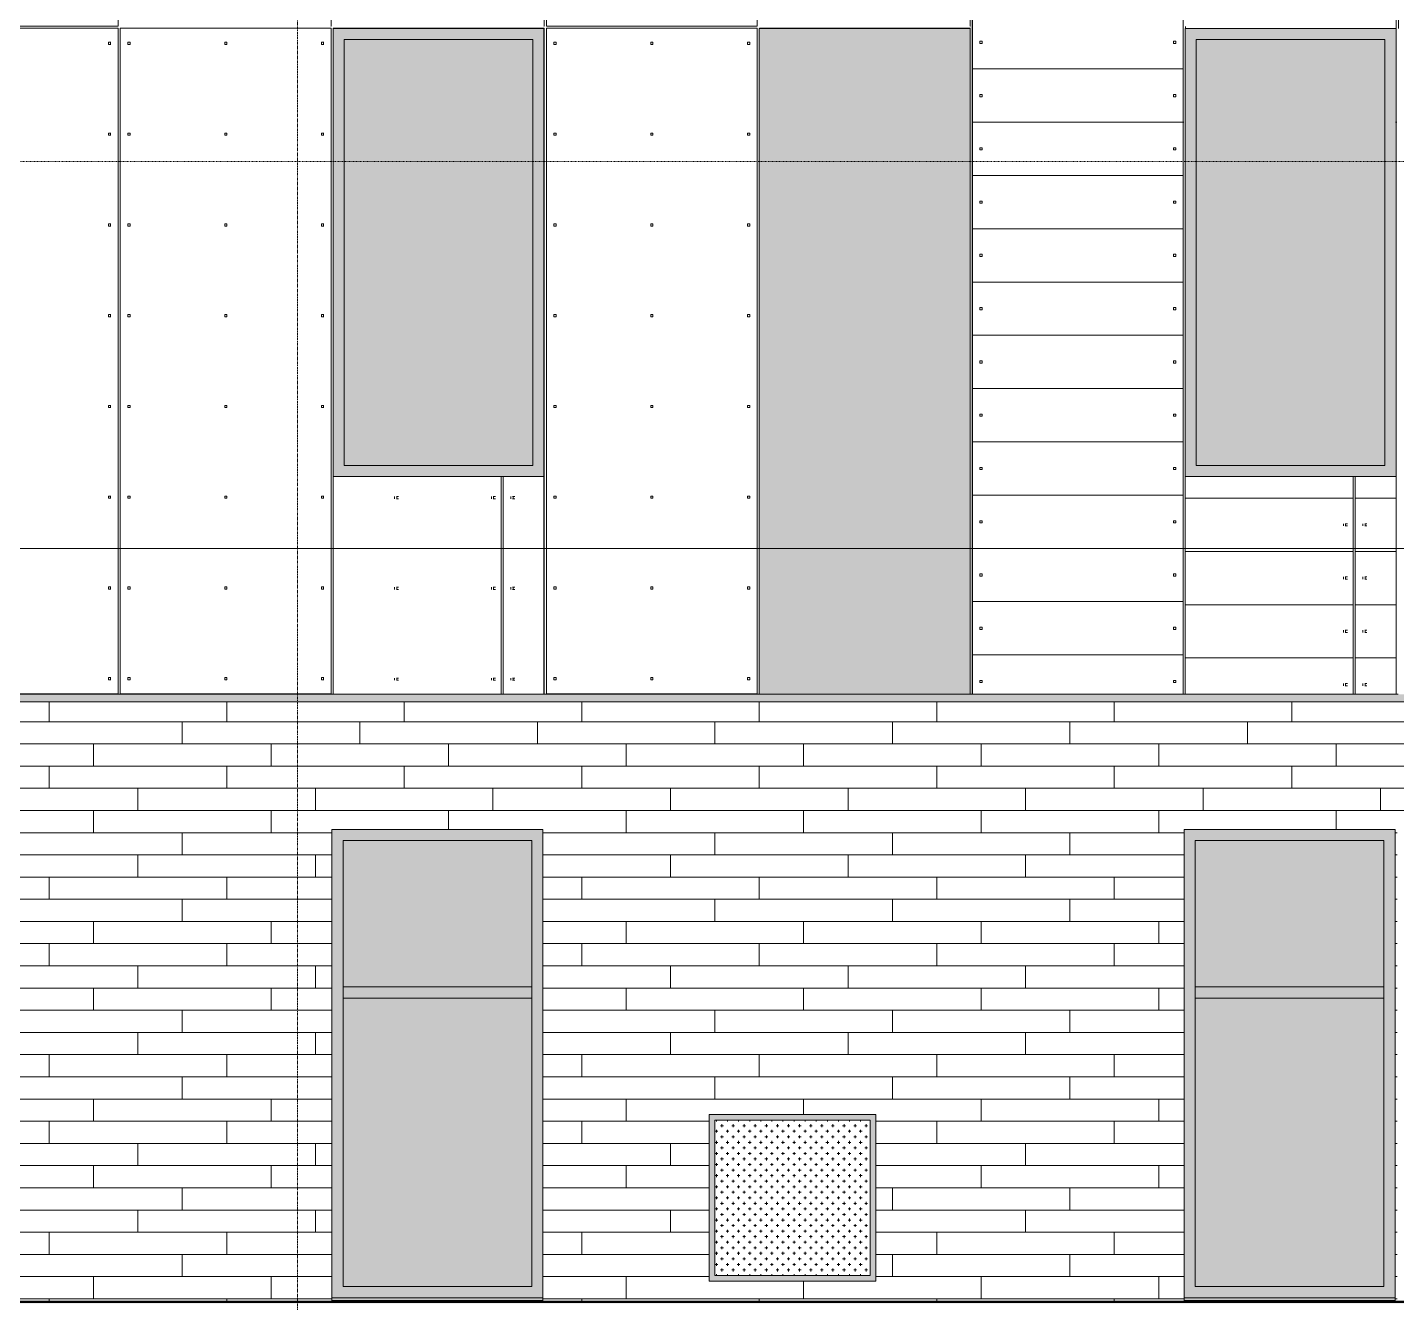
# Model space of a CAD drawing. Header units: inches. Extents: x -4179 to 1631, y -360 to 585.
# Drawn here: x -556.1 to -309.3, y 0.1 to 229.9 of the extents above; entities that cross this region are included whole.
import ezdxf

# ---------------------------------------------------------------- set-up
doc = ezdxf.new("R2010")
doc.units = ezdxf.units.IN
doc.header["$MEASUREMENT"] = 0
doc.linetypes.add('Aligning Line 1_8_', pattern=[0.25, 0.125, -0.125])
doc.linetypes.add('Grid Line 1_2_', pattern=[0.875, 0.5, -0.125, 0.125, -0.125])
for name, color, linetype, lineweight in [('0-5', 10, 'Continuous', 5), ('A-CLNG', 13, 'Continuous', 13), ('A-CLNG-1', 13, 'Continuous', 5), ('A-FLOR-6', 133, 'Continuous', 50), ('A-FLOR-LEVL-1', 51, 'Grid Line 1_2_', 9), ('A-FLOR-PATT-2', 213, 'Continuous', 9), ('A-GLAZ', 151, 'Continuous', 13), ('A-GLAZ-1', 251, 'Continuous', 9), ('A-WALL', 113, 'Continuous', 13), ('A-WALL-PATT-1', 251, 'Continuous', 9), ('G-ANNO-SYMB', 111, 'Aligning Line 1_8_', 9), ('S-GRID-1', 1, 'Grid Line 1_2_', 9)]:
    doc.layers.add(name, color=color, linetype=linetype, lineweight=lineweight)

# ---------------------------------------------------------------- blocks, each defined once
blk = doc.blocks.new('CTR - 2nd Phase_rvt-2-BUILDING ELEVATION - SOUTH')
at = {"layer": 'A-FLOR-PATT-2'}
h = blk.add_hatch(dxfattribs=at)
h.set_pattern_fill('FP_44', color=256, style=0, pattern_type=2)
h.set_pattern_definition([(0, (0, 0), (24, 24), [24, -24]), (0, (0, 9), (24, 24), [24, -24]), (0, (0, 18), (24, 24), [24, -24]), (90, (3, 21), (-24, 24), [24, -24]), (90, (12, 21), (-24, 24), [24, -24]), (90, (21, 21), (-24, 24), [24, -24])])
h.paths.add_polyline_path([(9891.19, -0.25), (9897.44, -0.21), (9897.39, 0), (12087.19, 0), (12087.19, 0.25), (9891.19, 0.25), (9891.19, -0.21)], flags=0)
at = {"layer": 'A-FLOR-6'}
blk.add_line((12087.19, 0.25), (9891.19, 0.25), dxfattribs=at)
at = {"layer": 'A-FLOR-LEVL-1'}
blk.add_line((9609.49, 136), (12558.48, 136), dxfattribs=at)
blk = doc.blocks.new('CTR - 1st Phase - Common Walls_rvt-2-BUILDING ELEVATION - SOUTH')
at = {"layer": 'A-FLOR-LEVL-1'}
blk.add_line((9609.49, 136), (12558.48, 136), dxfattribs=at)
blk = doc.blocks.new('CTR - 1st Phase -Stairs _ Elevators_rvt-2-BUILDING ELEVATION - SOUTH')
at = {"layer": 'A-FLOR-LEVL-1'}
blk.add_line((9609.49, 136), (12558.48, 136), dxfattribs=at)
blk = doc.blocks.new('_THE_ WINDOW _ DOOR - Window - 2nd Floor-2113388-BUILDING ELEVATION - SOUTH')
at = {"layer": 'A-GLAZ'}
h = blk.add_hatch(color=256, dxfattribs=at)
h.paths.add_polyline_path([(11740.4, 149), (11740.4, 229.75), (11702.38, 229.75), (11702.38, 149), (11738.4, 149)], flags=0)
h.paths.add_polyline_path([(11704.38, 151), (11704.38, 227.75), (11738.4, 227.75), (11738.4, 151)], flags=0)
blk.add_hatch(color=256, dxfattribs=at).paths.add_polyline_path([(11704.38, 151), (11738.4, 151), (11738.4, 227.75), (11704.38, 227.75), (11704.38, 160.23)], flags=0)
at = {"layer": 'A-GLAZ-1'}
h = blk.add_hatch(dxfattribs=at)
h.set_pattern_fill('FP_58', color=256, style=0, pattern_type=2)
h.set_pattern_definition([(0, (11742.14, 167.18), (-38.4, 120.38), [0.392, -38.007]), (0, (11742.14, 167.57), (-38.4, 120.38), [0.392, -38.007]), (0, (11742.14, 183.54), (-38.4, 120.38), [0.392, -38.007]), (0, (11742.14, 183.93), (-38.4, 120.38), [0.392, -38.007]), (0, (11742.14, 199.89), (-38.4, 120.38), [0.392, -38.007]), (0, (11742.14, 200.29), (-38.4, 120.38), [0.392, -38.007]), (0, (11742.14, 216.25), (-38.4, 120.38), [0.392, -38.007]), (0, (11742.14, 216.64), (-38.4, 120.38), [0.392, -38.007]), (0, (11742.14, 232.61), (-38.4, 120.38), [0.392, -38.007]), (0, (11742.14, 233), (-38.4, 120.38), [0.392, -38.007]), (0, (11742.14, 248.96), (-38.4, 120.38), [0.392, -38.007]), (0, (11742.14, 249.36), (-38.4, 120.375), [0.392, -38.007]), (0, (11742.14, 265.32), (-38.4, 120.375), [0.392, -38.007]), (0, (11742.14, 265.71), (-38.4, 120.375), [0.392, -38.007]), (0, (11742.14, 281.68), (-38.4, 120.375), [0.392, -38.007]), (0, (11742.14, 282.07), (-38.4, 120.375), [0.392, -38.007]), (0, (11759.59, 167.18), (-38.4, 120.38), [0.392, -38.007]), (0, (11759.59, 167.57), (-38.4, 120.38), [0.392, -38.007]), (0, (11759.59, 183.54), (-38.4, 120.38), [0.392, -38.007]), (0, (11759.59, 183.93), (-38.4, 120.38), [0.392, -38.007]), (0, (11759.59, 199.89), (-38.4, 120.38), [0.392, -38.007]), (0, (11759.59, 200.29), (-38.4, 120.38), [0.392, -38.007]), (0, (11759.59, 216.25), (-38.4, 120.38), [0.392, -38.007]), (0, (11759.59, 216.64), (-38.4, 120.38), [0.392, -38.007]), (0, (11759.59, 232.61), (-38.4, 120.38), [0.392, -38.007]), (0, (11759.59, 233), (-38.4, 120.38), [0.392, -38.007]), (0, (11759.59, 248.96), (-38.4, 120.375), [0.392, -38.007]), (0, (11759.59, 249.36), (-38.4, 120.375), [0.392, -38.007]), (0, (11759.59, 265.32), (-38.4, 120.375), [0.392, -38.007]), (0, (11759.59, 265.71), (-38.4, 120.375), [0.392, -38.007]), (0, (11759.59, 281.68), (-38.4, 120.375), [0.392, -38.007]), (0, (11759.59, 282.07), (-38.4, 120.375), [0.392, -38.007]), (0, (11777.04, 167.18), (-38.4, 120.38), [0.392, -38.007]), (0, (11777.04, 167.57), (-38.4, 120.38), [0.392, -38.007]), (0, (11777.04, 183.54), (-38.4, 120.38), [0.392, -38.007]), (0, (11777.04, 183.93), (-38.4, 120.38), [0.392, -38.007]), (0, (11777.04, 199.89), (-38.4, 120.38), [0.392, -38.007]), (0, (11777.04, 200.29), (-38.4, 120.38), [0.392, -38.007]), (0, (11777.04, 216.25), (-38.4, 120.38), [0.392, -38.007]), (0, (11777.04, 216.64), (-38.4, 120.38), [0.392, -38.007]), (0, (11777.04, 232.61), (-38.4, 120.38), [0.392, -38.007]), (0, (11777.04, 233), (-38.4, 120.38), [0.392, -38.007]), (0, (11777.04, 248.96), (-38.4, 120.375), [0.392, -38.007]), (0, (11777.04, 249.36), (-38.4, 120.375), [0.392, -38.007]), (0, (11777.04, 265.32), (-38.4, 120.375), [0.392, -38.007]), (0, (11777.04, 265.71), (-38.4, 120.375), [0.392, -38.007]), (0, (11777.04, 281.68), (-38.4, 120.375), [0.392, -38.007]), (0, (11777.04, 282.07), (-38.4, 120.375), [0.392, -38.007]), (90, (11740.402, 164.625), (-38.4, 2e-15), [120, -0.375]), (90, (11740.777, 164.625), (-38.4, 2e-15), [120, -0.375]), (90, (11742.143, 167.18), (-38.4, 2e-15), [0.392, -119.982]), (90, (11742.143, 183.536), (-38.4, 2e-15), [0.392, -119.982]), (90, (11742.143, 199.893), (-38.4, 2e-15), [0.392, -119.982]), (90, (11742.143, 216.25), (-38.4, 2e-15), [0.392, -119.982]), (90, (11742.143, 232.607), (-38.4, 2e-15), [0.392, -119.982]), (90, (11742.143, 248.964), (-38.4, 2e-15), [0.392, -119.982]), (90, (11742.143, 265.322), (-38.4, 2e-15), [0.392, -119.982]), (90, (11742.143, 281.68), (-38.4, 2e-15), [0.392, -119.982]), (90, (11742.536, 167.18), (-38.4, 2e-15), [0.392, -119.982]), (90, (11742.536, 183.536), (-38.4, 2e-15), [0.392, -119.982]), (90, (11742.536, 199.893), (-38.4, 2e-15), [0.392, -119.982]), (90, (11742.536, 216.25), (-38.4, 2e-15), [0.392, -119.982]), (90, (11742.536, 232.607), (-38.4, 2e-15), [0.392, -119.982]), (90, (11742.536, 248.964), (-38.4, 2e-15), [0.392, -119.982]), (90, (11742.536, 265.322), (-38.4, 2e-15), [0.392, -119.982]), (90, (11742.536, 281.68), (-38.4, 2e-15), [0.392, -119.982]), (90, (11759.593, 167.18), (-38.4, 2e-15), [0.392, -119.982]), (90, (11759.593, 183.536), (-38.4, 2e-15), [0.392, -119.982]), (90, (11759.593, 199.893), (-38.4, 2e-15), [0.392, -119.982]), (90, (11759.593, 216.25), (-38.4, 2e-15), [0.392, -119.982]), (90, (11759.593, 232.607), (-38.4, 2e-15), [0.392, -119.982]), (90, (11759.593, 248.964), (-38.4, 2e-15), [0.392, -119.982]), (90, (11759.593, 265.322), (-38.4, 2e-15), [0.392, -119.982]), (90, (11759.593, 281.68), (-38.4, 2e-15), [0.392, -119.982]), (90, (11759.986, 167.18), (-38.4, 2e-15), [0.392, -119.982]), (90, (11759.986, 183.536), (-38.4, 2e-15), [0.392, -119.982]), (90, (11759.986, 199.893), (-38.4, 2e-15), [0.392, -119.982]), (90, (11759.986, 216.25), (-38.4, 2e-15), [0.392, -119.982]), (90, (11759.986, 232.607), (-38.4, 2e-15), [0.392, -119.982]), (90, (11759.986, 248.964), (-38.4, 2e-15), [0.392, -119.982]), (90, (11759.986, 265.322), (-38.4, 2e-15), [0.392, -119.982]), (90, (11759.986, 281.68), (-38.4, 2e-15), [0.392, -119.982]), (90, (11777.043, 167.18), (-38.4, 2e-15), [0.392, -119.982]), (90, (11777.043, 183.536), (-38.4, 2e-15), [0.392, -119.982]), (90, (11777.043, 199.893), (-38.4, 2e-15), [0.392, -119.982]), (90, (11777.043, 216.25), (-38.4, 2e-15), [0.392, -119.982]), (90, (11777.043, 232.607), (-38.4, 2e-15), [0.392, -119.982]), (90, (11777.043, 248.964), (-38.4, 2e-15), [0.392, -119.982]), (90, (11777.043, 265.322), (-38.4, 2e-15), [0.392, -119.982]), (90, (11777.043, 281.68), (-38.4, 2e-15), [0.392, -119.982]), (90, (11777.436, 167.18), (-38.4, 2e-15), [0.392, -119.982]), (90, (11777.436, 183.536), (-38.4, 2e-15), [0.392, -119.982]), (90, (11777.436, 199.893), (-38.4, 2e-15), [0.392, -119.982]), (90, (11777.436, 216.25), (-38.4, 2e-15), [0.392, -119.982]), (90, (11777.436, 232.607), (-38.4, 2e-15), [0.392, -119.982]), (90, (11777.436, 248.964), (-38.4, 2e-15), [0.392, -119.982]), (90, (11777.436, 265.322), (-38.4, 2e-15), [0.392, -119.982]), (90, (11777.436, 281.68), (-38.4, 2e-15), [0.392, -119.982]), (180, (11778.8, 164.25), (-38.4, 120.38), [38.025, -0.375]), (180, (11778.8, 164.62), (-38.4, 120.38), [38.025, -0.375])])
h.paths.add_polyline_path([(11740.4, 109.75), (11740.4, 149), (11702.38, 149), (11702.38, 109.75)], flags=0)
at = {"layer": 'A-GLAZ'}
for p, q in [((11740.4, 229.75), (11702.38, 229.75)), ((11702.38, 229.75), (11702.38, 149)), ((11740.4, 149), (11740.4, 229.75)), ((11704.38, 151), (11704.38, 227.75)), ((11704.38, 227.75), (11738.4, 227.75)), ((11738.4, 227.75), (11738.4, 151)), ((11738.4, 151), (11704.38, 151)), ((11702.38, 149), (11740.4, 149)), ((11702.38, 149), (11702.38, 109.75)), ((11740.4, 109.75), (11740.4, 149)), ((11702.38, 109.75), (11740.4, 109.75))]:
    blk.add_line(p, q, dxfattribs=at)
blk = doc.blocks.new('_THE_ WINDOW _ DOOR - hvac panel - 2nd floor-2113875-BUILDING ELEVATION - SOUTH')
at = {"layer": 'A-GLAZ-1'}
h = blk.add_hatch(dxfattribs=at)
h.set_pattern_fill('FP_60', color=256, style=0, pattern_type=2)
h.set_pattern_definition([(180, (10255.989, 174.437), (-1, 1), [0.5, -1.5]), (90, (10255.739, 174.187), (1, 1), [0.5, -1.5])])
h.paths.add_polyline_path([(10281.2, 109.75), (10281.2, 229.75), (10243.18, 229.75), (10243.18, 109.75)], flags=0)
at = {"layer": 'A-GLAZ'}
for p, q in [((10243.18, 109.75), (10243.18, 229.75)), ((10281.2, 229.75), (10243.18, 229.75)), ((10281.2, 229.75), (10281.2, 109.75)), ((10281.2, 109.75), (10243.18, 109.75))]:
    blk.add_line(p, q, dxfattribs=at)
blk = doc.blocks.new('_THE_ WINDOW _ DOOR - Window - 2nd Floor - small-V26-BUILDING ELEVATION - SOUTH')
at = {"layer": 'A-GLAZ'}
h = blk.add_hatch(color=256, dxfattribs=at)
h.paths.add_polyline_path([(12047.98, 149), (12086, 149), (12086, 229.75), (12047.98, 229.75), (12047.98, 160.23)], flags=0)
h.paths.add_polyline_path([(12084, 151), (12049.98, 151), (12049.98, 227.75), (12084, 227.75), (12084, 160.23)], flags=0)
blk.add_hatch(color=256, dxfattribs=at).paths.add_polyline_path([(12074.28, 151), (12084, 151), (12084, 227.75), (12049.98, 227.75), (12049.98, 151)], flags=0)
at = {"layer": 'A-GLAZ-1'}
h = blk.add_hatch(dxfattribs=at)
h.set_pattern_fill('FP_57', color=256, style=0, pattern_type=2)
h.set_pattern_definition([(0, (12087.74, 168.854), (-38.4, 76.8), [0.392, -38.007]), (0, (12087.74, 169.246), (-38.4, 76.8), [0.392, -38.007]), (0, (12087.74, 178.454), (-38.4, 76.8), [0.392, -38.007]), (0, (12087.74, 178.846), (-38.4, 76.8), [0.392, -38.007]), (0, (12087.74, 188.054), (-38.4, 76.8), [0.392, -38.007]), (0, (12087.74, 188.446), (-38.4, 76.8), [0.392, -38.007]), (0, (12087.74, 197.654), (-38.4, 76.8), [0.392, -38.007]), (0, (12087.74, 198.046), (-38.4, 76.8), [0.392, -38.007]), (0, (12087.74, 207.254), (-38.4, 76.8), [0.392, -38.007]), (0, (12087.74, 207.646), (-38.4, 76.8), [0.392, -38.007]), (0, (12087.74, 216.854), (-38.4, 76.8), [0.392, -38.007]), (0, (12087.74, 217.246), (-38.4, 76.8), [0.392, -38.007]), (0, (12087.74, 226.454), (-38.4, 76.8), [0.392, -38.007]), (0, (12087.74, 226.846), (-38.4, 76.8), [0.392, -38.007]), (0, (12087.74, 236.054), (-38.4, 76.8), [0.392, -38.007]), (0, (12087.74, 236.446), (-38.4, 76.8), [0.392, -38.007]), (0, (12122.64, 168.854), (-38.4, 76.8), [0.392, -38.007]), (0, (12122.64, 169.246), (-38.4, 76.8), [0.392, -38.007]), (0, (12122.64, 178.454), (-38.4, 76.8), [0.392, -38.007]), (0, (12122.64, 178.846), (-38.4, 76.8), [0.392, -38.007]), (0, (12122.64, 188.054), (-38.4, 76.8), [0.392, -38.007]), (0, (12122.64, 188.446), (-38.4, 76.8), [0.392, -38.007]), (0, (12122.64, 197.654), (-38.4, 76.8), [0.392, -38.007]), (0, (12122.64, 198.046), (-38.4, 76.8), [0.392, -38.007]), (0, (12122.64, 207.254), (-38.4, 76.8), [0.392, -38.007]), (0, (12122.64, 207.646), (-38.4, 76.8), [0.392, -38.007]), (0, (12122.64, 216.854), (-38.4, 76.8), [0.392, -38.007]), (0, (12122.64, 217.246), (-38.4, 76.8), [0.392, -38.007]), (0, (12122.64, 226.454), (-38.4, 76.8), [0.392, -38.007]), (0, (12122.64, 226.846), (-38.4, 76.8), [0.392, -38.007]), (0, (12122.64, 236.054), (-38.4, 76.8), [0.392, -38.007]), (0, (12122.64, 236.446), (-38.4, 76.8), [0.392, -38.007]), (90, (12086.002, 164.25), (-38.4, 2e-15), [76.8, 0, 0, 0]), (90, (12086.377, 164.25), (-38.4, 2e-15), [76.8, 0, 0, 0]), (90, (12087.743, 168.854), (-38.4, 2e-15), [0.392, -76.407]), (90, (12087.743, 178.454), (-38.4, 2e-15), [0.392, -76.407]), (90, (12087.743, 188.054), (-38.4, 2e-15), [0.392, -76.407]), (90, (12087.743, 197.654), (-38.4, 2e-15), [0.392, -76.407]), (90, (12087.743, 207.254), (-38.4, 2e-15), [0.392, -76.407]), (90, (12087.743, 216.854), (-38.4, 2e-15), [0.392, -76.407]), (90, (12087.743, 226.454), (-38.4, 2e-15), [0.392, -76.407]), (90, (12087.743, 236.054), (-38.4, 2e-15), [0.392, -76.407]), (90, (12088.136, 168.854), (-38.4, 2e-15), [0.392, -76.407]), (90, (12088.136, 178.454), (-38.4, 2e-15), [0.392, -76.407]), (90, (12088.136, 188.054), (-38.4, 2e-15), [0.392, -76.407]), (90, (12088.136, 197.654), (-38.4, 2e-15), [0.392, -76.407]), (90, (12088.136, 207.254), (-38.4, 2e-15), [0.392, -76.407]), (90, (12088.136, 216.854), (-38.4, 2e-15), [0.392, -76.407]), (90, (12088.136, 226.454), (-38.4, 2e-15), [0.392, -76.407]), (90, (12088.136, 236.054), (-38.4, 2e-15), [0.392, -76.407]), (90, (12122.643, 168.854), (-38.4, 2e-15), [0.392, -76.407]), (90, (12122.643, 178.454), (-38.4, 2e-15), [0.392, -76.407]), (90, (12122.643, 188.054), (-38.4, 2e-15), [0.392, -76.407]), (90, (12122.643, 197.654), (-38.4, 2e-15), [0.392, -76.407]), (90, (12122.643, 207.254), (-38.4, 2e-15), [0.392, -76.407]), (90, (12122.643, 216.854), (-38.4, 2e-15), [0.392, -76.407]), (90, (12122.643, 226.454), (-38.4, 2e-15), [0.392, -76.407]), (90, (12122.643, 236.054), (-38.4, 2e-15), [0.392, -76.407]), (90, (12123.036, 168.854), (-38.4, 2e-15), [0.392, -76.407]), (90, (12123.036, 178.454), (-38.4, 2e-15), [0.392, -76.407]), (90, (12123.036, 188.054), (-38.4, 2e-15), [0.392, -76.407]), (90, (12123.036, 197.654), (-38.4, 2e-15), [0.392, -76.407]), (90, (12123.036, 207.254), (-38.4, 2e-15), [0.392, -76.407]), (90, (12123.036, 216.854), (-38.4, 2e-15), [0.392, -76.407]), (90, (12123.036, 226.454), (-38.4, 2e-15), [0.392, -76.407]), (90, (12123.036, 236.054), (-38.4, 2e-15), [0.392, -76.407]), (180, (12124.4, 164.25), (-38.4, 76.8), [38.025, -0.375]), (180, (12124.4, 173.85), (-38.4, 76.8), [38.025, -0.375]), (180, (12124.4, 183.45), (-38.4, 76.8), [38.025, -0.375]), (180, (12124.4, 193.05), (-38.4, 76.8), [38.025, -0.375]), (180, (12124.4, 202.65), (-38.4, 76.8), [38.025, -0.375]), (180, (12124.4, 212.25), (-38.4, 76.8), [38.025, -0.375]), (180, (12124.4, 221.85), (-38.4, 76.8), [38.025, -0.375]), (180, (12124.4, 231.45), (-38.4, 76.8), [38.025, -0.375])])
h.paths.add_polyline_path([(12047.98, 109.75), (12086, 109.75), (12086, 149), (12047.98, 149), (12047.98, 114.39)], flags=0)
at = {"layer": 'A-GLAZ'}
for p, q in [((12086, 229.75), (12047.98, 229.75)), ((12047.98, 149), (12047.98, 229.75)), ((12086, 229.75), (12086, 149)), ((12049.98, 227.75), (12049.98, 151)), ((12049.98, 227.75), (12084, 227.75)), ((12084, 151), (12084, 227.75)), ((12049.98, 151), (12084, 151)), ((12086, 149), (12047.98, 149)), ((12047.98, 149), (12047.98, 109.75)), ((12086, 109.75), (12086, 149)), ((12047.98, 109.75), (12086, 109.75))]:
    blk.add_line(p, q, dxfattribs=at)
blk = doc.blocks.new('_THE_ WINDOW _ DOOR - Window - 1st Floor-2113384-BUILDING ELEVATION - SOUTH')
at = {"layer": 'A-GLAZ'}
h = blk.add_hatch(color=256, dxfattribs=at)
h.paths.add_polyline_path([(11915.24, 1), (11932.4, 1), (11932.4, 85.38), (11894.38, 85.38), (11894.38, 1), (11902.06, 1)], flags=0)
h.paths.add_polyline_path([(11896.38, 3), (11896.38, 83.38), (11930.4, 83.38), (11930.4, 3), (11902.06, 3)], flags=0)
h = blk.add_hatch(color=256, dxfattribs=at)
h.paths.add_polyline_path([(11930.4, 3), (11930.4, 55), (11896.38, 55), (11896.38, 3), (11902.06, 3)], flags=0)
h.paths.add_polyline_path([(11904.03, 57), (11930.4, 57), (11930.4, 83.38), (11896.38, 83.38), (11896.38, 57)], flags=0)
for points in [[(11902.03, 55), (11930.4, 55), (11930.4, 57), (11896.38, 57), (11896.38, 55)], [(11896.38, 0.5), (11932.4, 0.51), (11932.4, 1), (11894.38, 1), (11894.38, 0.5)]]:
    blk.add_hatch(color=256, dxfattribs=at).paths.add_polyline_path(points, flags=0)
for p, q in [((11894.38, 85.38), (11894.38, 1)), ((11932.4, 85.38), (11894.38, 85.38)), ((11932.4, 1), (11932.4, 85.38)), ((11896.38, 83.38), (11930.4, 83.38)), ((11896.38, 3), (11896.38, 83.38)), ((11930.4, 83.38), (11930.4, 3)), ((11930.4, 57), (11896.38, 57)), ((11896.38, 57), (11896.38, 55)), ((11930.4, 55), (11930.4, 57)), ((11896.38, 55), (11930.4, 55)), ((11930.4, 3), (11896.38, 3)), ((11894.38, 1), (11932.4, 1)), ((11894.38, 1), (11894.38, 0.5)), ((11894.38, 0.5), (11932.4, 0.5)), ((11932.4, 0.5), (11932.4, 1))]:
    blk.add_line(p, q, dxfattribs=at)
blk = doc.blocks.new('089100 - Louvers - Magic-Pak - 089100 - Louvers - Magic-Pak-2121265-BUILDING ELEVATION - SOUTH')
at = {"layer": 'A-GLAZ'}
h = blk.add_hatch(color=256, dxfattribs=at)
h.paths.add_polyline_path([(10276.72, 4), (10289.8, 4), (10289.8, 34), (10259.8, 34), (10259.8, 4), (10271.34, 4)], flags=0)
h.paths.add_polyline_path([(10288.8, 5), (10260.8, 5), (10260.8, 33), (10288.8, 33), (10288.8, 5.52)], flags=0)
at = {"layer": 'A-GLAZ-1'}
h = blk.add_hatch(dxfattribs=at)
h.set_pattern_fill('FP_91', color=256, style=0, pattern_type=2)
h.set_pattern_definition([(0, (10274.802, 0), (1, 1), [0.5, -1.5]), (90, (10275.052, -0.25), (-1, 1), [0.5, -1.5])])
h.paths.add_polyline_path([(10287.48, 5), (10288.8, 5), (10288.8, 33), (10260.8, 33), (10260.8, 5), (10282.1, 5)], flags=0)
at = {"layer": 'A-GLAZ'}
for p, q in [((10289.8, 34), (10259.8, 34)), ((10259.8, 34), (10259.8, 4)), ((10260.8, 5), (10260.8, 33)), ((10260.8, 33), (10288.8, 33)), ((10288.8, 33), (10288.8, 5)), ((10289.8, 4), (10289.8, 34)), ((10288.8, 5), (10260.8, 5)), ((10259.8, 4), (10289.8, 4))]:
    blk.add_line(p, q, dxfattribs=at)

msp = doc.modelspace()

# ---------------------------------------------------------------- hatches: boundary and pattern name
at = {"layer": 'A-CLNG-1'}
msp.add_hatch(color=256, dxfattribs=at).paths.add_polyline_path([(-994.1948, 108.375), (-123.4948, 108.375), (-123.4948, 109.75), (-994.1948, 109.75), (-994.1948, 108.6616)], flags=0)
at = {"layer": 'A-WALL-PATT-1'}
h = msp.add_hatch(dxfattribs=at)
h.set_pattern_fill('FP_51', color=256, style=0, pattern_type=2)
h.set_pattern_definition([(0, (-115.69, 112.3), (-38.4, 120.375), [0.392, -38.007]), (0, (-115.69, 112.7), (-38.4, 120.375), [0.392, -38.007]), (0, (-115.69, 128.66), (-38.4, 120.375), [0.392, -38.007]), (0, (-115.69, 129.05), (-38.4, 120.375), [0.392, -38.007]), (0, (-115.69, 145.02), (-38.4, 120.375), [0.392, -38.007]), (0, (-115.69, 145.41), (-38.4, 120.375), [0.392, -38.007]), (0, (-115.69, 161.38), (-38.4, 120.375), [0.392, -38.007]), (0, (-115.69, 161.77), (-38.4, 120.375), [0.392, -38.007]), (0, (-115.69, 177.73), (-38.4, 120.375), [0.392, -38.007]), (0, (-115.69, 178.12), (-38.4, 120.375), [0.392, -38.007]), (0, (-115.69, 194.09), (-38.4, 120.375), [0.392, -38.007]), (0, (-115.69, 194.48), (-38.4, 120.375), [0.392, -38.007]), (0, (-115.69, 210.45), (-38.4, 120.375), [0.392, -38.007]), (0, (-115.69, 210.84), (-38.4, 120.375), [0.392, -38.007]), (0, (-115.69, 226.8), (-38.4, 120.375), [0.392, -38.007]), (0, (-115.69, 227.2), (-38.4, 120.375), [0.392, -38.007]), (0, (-98.24, 112.3), (-38.4, 120.375), [0.392, -38.007]), (0, (-98.24, 112.7), (-38.4, 120.375), [0.392, -38.007]), (0, (-98.24, 128.66), (-38.4, 120.375), [0.392, -38.007]), (0, (-98.24, 129.05), (-38.4, 120.375), [0.392, -38.007]), (0, (-98.24, 145.02), (-38.4, 120.375), [0.392, -38.007]), (0, (-98.24, 145.41), (-38.4, 120.375), [0.392, -38.007]), (0, (-98.24, 161.38), (-38.4, 120.375), [0.392, -38.007]), (0, (-98.24, 161.77), (-38.4, 120.375), [0.392, -38.007]), (0, (-98.24, 177.73), (-38.4, 120.375), [0.392, -38.007]), (0, (-98.24, 178.12), (-38.4, 120.375), [0.392, -38.007]), (0, (-98.24, 194.09), (-38.4, 120.375), [0.392, -38.007]), (0, (-98.24, 194.48), (-38.4, 120.375), [0.392, -38.007]), (0, (-98.24, 210.45), (-38.4, 120.375), [0.392, -38.007]), (0, (-98.24, 210.84), (-38.4, 120.375), [0.392, -38.007]), (0, (-98.24, 226.8), (-38.4, 120.375), [0.392, -38.007]), (0, (-98.24, 227.2), (-38.4, 120.375), [0.392, -38.007]), (0, (-80.79, 112.3), (-38.4, 120.375), [0.392, -38.007]), (0, (-80.79, 112.7), (-38.4, 120.375), [0.392, -38.007]), (0, (-80.79, 128.66), (-38.4, 120.375), [0.392, -38.007]), (0, (-80.79, 129.05), (-38.4, 120.375), [0.392, -38.007]), (0, (-80.79, 145.02), (-38.4, 120.375), [0.392, -38.007]), (0, (-80.79, 145.41), (-38.4, 120.375), [0.392, -38.007]), (0, (-80.79, 161.38), (-38.4, 120.375), [0.392, -38.007]), (0, (-80.79, 161.77), (-38.4, 120.375), [0.392, -38.007]), (0, (-80.79, 177.73), (-38.4, 120.375), [0.392, -38.007]), (0, (-80.79, 178.12), (-38.4, 120.375), [0.392, -38.007]), (0, (-80.79, 194.09), (-38.4, 120.375), [0.392, -38.007]), (0, (-80.79, 194.48), (-38.4, 120.375), [0.392, -38.007]), (0, (-80.79, 210.45), (-38.4, 120.375), [0.392, -38.007]), (0, (-80.79, 210.84), (-38.4, 120.375), [0.392, -38.007]), (0, (-80.79, 226.8), (-38.4, 120.375), [0.392, -38.007]), (0, (-80.79, 227.2), (-38.4, 120.375), [0.392, -38.007]), (90, (-117.432, 109.75), (-38.4, 2e-15), [120, -0.375]), (90, (-117.057, 109.75), (-38.4, 2e-15), [120, -0.375]), (90, (-115.69, 112.304), (-38.4, 2e-15), [0.392, -119.982]), (90, (-115.69, 128.66), (-38.4, 2e-15), [0.392, -119.982]), (90, (-115.69, 145.018), (-38.4, 2e-15), [0.392, -119.982]), (90, (-115.69, 161.375), (-38.4, 2e-15), [0.392, -119.982]), (90, (-115.69, 177.732), (-38.4, 2e-15), [0.392, -119.982]), (90, (-115.69, 194.09), (-38.4, 2e-15), [0.392, -119.982]), (90, (-115.69, 210.447), (-38.4, 2e-15), [0.392, -119.982]), (90, (-115.69, 226.804), (-38.4, 2e-15), [0.392, -119.982]), (90, (-115.3, 112.304), (-38.4, 2e-15), [0.392, -119.982]), (90, (-115.3, 128.66), (-38.4, 2e-15), [0.392, -119.982]), (90, (-115.3, 145.018), (-38.4, 2e-15), [0.392, -119.982]), (90, (-115.3, 161.375), (-38.4, 2e-15), [0.392, -119.982]), (90, (-115.3, 177.732), (-38.4, 2e-15), [0.392, -119.982]), (90, (-115.3, 194.09), (-38.4, 2e-15), [0.392, -119.982]), (90, (-115.3, 210.447), (-38.4, 2e-15), [0.392, -119.982]), (90, (-115.3, 226.804), (-38.4, 2e-15), [0.392, -119.982]), (90, (-98.24, 112.304), (-38.4, 2e-15), [0.392, -119.982]), (90, (-98.24, 128.66), (-38.4, 2e-15), [0.392, -119.982]), (90, (-98.24, 145.018), (-38.4, 2e-15), [0.392, -119.982]), (90, (-98.24, 161.375), (-38.4, 2e-15), [0.392, -119.982]), (90, (-98.24, 177.732), (-38.4, 2e-15), [0.392, -119.982]), (90, (-98.24, 194.09), (-38.4, 2e-15), [0.392, -119.982]), (90, (-98.24, 210.447), (-38.4, 2e-15), [0.392, -119.982]), (90, (-98.24, 226.804), (-38.4, 2e-15), [0.392, -119.982]), (90, (-97.85, 112.304), (-38.4, 2e-15), [0.392, -119.982]), (90, (-97.85, 128.66), (-38.4, 2e-15), [0.392, -119.982]), (90, (-97.85, 145.018), (-38.4, 2e-15), [0.392, -119.982]), (90, (-97.85, 161.375), (-38.4, 2e-15), [0.392, -119.982]), (90, (-97.85, 177.732), (-38.4, 2e-15), [0.392, -119.982]), (90, (-97.85, 194.09), (-38.4, 2e-15), [0.392, -119.982]), (90, (-97.85, 210.447), (-38.4, 2e-15), [0.392, -119.982]), (90, (-97.85, 226.804), (-38.4, 2e-15), [0.392, -119.982]), (90, (-80.79, 112.304), (-38.4, 2e-15), [0.392, -119.982]), (90, (-80.79, 128.66), (-38.4, 2e-15), [0.392, -119.982]), (90, (-80.79, 145.018), (-38.4, 2e-15), [0.392, -119.982]), (90, (-80.79, 161.375), (-38.4, 2e-15), [0.392, -119.982]), (90, (-80.79, 177.732), (-38.4, 2e-15), [0.392, -119.982]), (90, (-80.79, 194.09), (-38.4, 2e-15), [0.392, -119.982]), (90, (-80.79, 210.447), (-38.4, 2e-15), [0.392, -119.982]), (90, (-80.79, 226.804), (-38.4, 2e-15), [0.392, -119.982]), (90, (-80.4, 112.304), (-38.4, 2e-15), [0.392, -119.982]), (90, (-80.4, 128.66), (-38.4, 2e-15), [0.392, -119.982]), (90, (-80.4, 145.018), (-38.4, 2e-15), [0.392, -119.982]), (90, (-80.4, 161.375), (-38.4, 2e-15), [0.392, -119.982]), (90, (-80.4, 177.732), (-38.4, 2e-15), [0.392, -119.982]), (90, (-80.4, 194.09), (-38.4, 2e-15), [0.392, -119.982]), (90, (-80.4, 210.447), (-38.4, 2e-15), [0.392, -119.982]), (90, (-80.4, 226.804), (-38.4, 2e-15), [0.392, -119.982]), (180, (-79.03, 109.38), (-38.4, 120.375), [38.025, -0.375]), (180, (-79.03, 109.75), (-38.4, 120.375), [38.025, -0.375])])
h.paths.add_polyline_path([(-985.5698, 109.75), (-961.8573, 109.75), (-961.8573, 229.75), (-923.8323, 229.75), (-923.8323, 109.75), (-923.4573, 109.75), (-923.4573, 229.75), (-885.4323, 229.75), (-885.4323, 109.75), (-808.2573, 109.75), (-808.2573, 229.75), (-770.2323, 229.75), (-770.2323, 109.75), (-731.4573, 109.75), (-731.4573, 229.75), (-693.4323, 229.75), (-693.4323, 109.75), (-616.2573, 109.75), (-616.2537, 229.75), (-578.2323, 229.75), (-578.2323, 109.75), (-501.0573, 109.75), (-501.0537, 229.75), (-463.0323, 229.75), (-463.0323, 109.75), (-424.2573, 109.75), (-424.2573, 229.75), (-386.2323, 229.75), (-386.2323, 109.75), (-385.8573, 109.75), (-385.8661, 348.5081), (-386.2323, 348.5081), (-386.2334, 230.125), (-424.2573, 230.125), (-424.2573, 348.5081), (-463.0323, 348.5081), (-463.0323, 230.125), (-501.0573, 230.125), (-501.0573, 348.5081), (-501.4323, 348.5081), (-501.4323, 230.125), (-539.4573, 230.125), (-539.4573, 348.5081), (-578.2323, 348.5081), (-578.2323, 230.125), (-616.2573, 230.125), (-616.2573, 348.5081), (-616.6323, 348.5081), (-616.6323, 230.125), (-654.6573, 230.125), (-654.6573, 348.5081), (-693.4323, 348.5081), (-693.4323, 230.125), (-731.4573, 230.125), (-731.4573, 348.5081), (-770.2323, 348.5081), (-770.2323, 230.125), (-808.2573, 230.125), (-808.2573, 348.5081), (-847.0323, 348.5081), (-847.0323, 230.125), (-885.0573, 230.125), (-885.0573, 348.5081), (-885.2448, 348.5081), (-885.2448, 230.125), (-985.5698, 230.125), (-985.5698, 114.3919)], flags=0)
h = msp.add_hatch(dxfattribs=at)
h.set_pattern_fill('FP_52', color=256, style=0, pattern_type=2)
h.set_pattern_definition([(0, (-192.49, 140.604), (-38.4, 76.8), [0.392, -38.007]), (0, (-192.49, 140.996), (-38.4, 76.8), [0.392, -38.007]), (0, (-192.49, 150.204), (-38.4, 76.8), [0.392, -38.007]), (0, (-192.49, 150.596), (-38.4, 76.8), [0.392, -38.007]), (0, (-192.49, 159.804), (-38.4, 76.8), [0.392, -38.007]), (0, (-192.49, 160.196), (-38.4, 76.8), [0.392, -38.007]), (0, (-192.49, 169.404), (-38.4, 76.8), [0.392, -38.007]), (0, (-192.49, 169.796), (-38.4, 76.8), [0.392, -38.007]), (0, (-192.49, 179.004), (-38.4, 76.8), [0.392, -38.007]), (0, (-192.49, 179.396), (-38.4, 76.8), [0.392, -38.007]), (0, (-192.49, 188.604), (-38.4, 76.8), [0.392, -38.007]), (0, (-192.49, 188.996), (-38.4, 76.8), [0.392, -38.007]), (0, (-192.49, 198.204), (-38.4, 76.8), [0.392, -38.007]), (0, (-192.49, 198.596), (-38.4, 76.8), [0.392, -38.007]), (0, (-192.49, 207.804), (-38.4, 76.8), [0.392, -38.007]), (0, (-192.49, 208.196), (-38.4, 76.8), [0.392, -38.007]), (0, (-157.59, 140.604), (-38.4, 76.8), [0.392, -38.007]), (0, (-157.59, 140.996), (-38.4, 76.8), [0.392, -38.007]), (0, (-157.59, 150.204), (-38.4, 76.8), [0.392, -38.007]), (0, (-157.59, 150.596), (-38.4, 76.8), [0.392, -38.007]), (0, (-157.59, 159.804), (-38.4, 76.8), [0.392, -38.007]), (0, (-157.59, 160.196), (-38.4, 76.8), [0.392, -38.007]), (0, (-157.59, 169.404), (-38.4, 76.8), [0.392, -38.007]), (0, (-157.59, 169.796), (-38.4, 76.8), [0.392, -38.007]), (0, (-157.59, 179.004), (-38.4, 76.8), [0.392, -38.007]), (0, (-157.59, 179.396), (-38.4, 76.8), [0.392, -38.007]), (0, (-157.59, 188.604), (-38.4, 76.8), [0.392, -38.007]), (0, (-157.59, 188.996), (-38.4, 76.8), [0.392, -38.007]), (0, (-157.59, 198.204), (-38.4, 76.8), [0.392, -38.007]), (0, (-157.59, 198.596), (-38.4, 76.8), [0.392, -38.007]), (0, (-157.59, 207.804), (-38.4, 76.8), [0.392, -38.007]), (0, (-157.59, 208.196), (-38.4, 76.8), [0.392, -38.007]), (90, (-194.232, 136), (-38.4, 2e-15), [76.8, 0, 0, 0]), (90, (-193.857, 136), (-38.4, 2e-15), [76.8, 0, 0, 0]), (90, (-192.49, 140.604), (-38.4, 2e-15), [0.392, -76.407]), (90, (-192.49, 150.204), (-38.4, 2e-15), [0.392, -76.407]), (90, (-192.49, 159.804), (-38.4, 2e-15), [0.392, -76.407]), (90, (-192.49, 169.404), (-38.4, 2e-15), [0.392, -76.407]), (90, (-192.49, 179.004), (-38.4, 2e-15), [0.392, -76.407]), (90, (-192.49, 188.604), (-38.4, 2e-15), [0.393, -76.408]), (90, (-192.49, 198.204), (-38.4, 2e-15), [0.392, -76.407]), (90, (-192.49, 207.804), (-38.4, 2e-15), [0.392, -76.407]), (90, (-192.1, 140.604), (-38.4, 2e-15), [0.392, -76.407]), (90, (-192.1, 150.204), (-38.4, 2e-15), [0.392, -76.407]), (90, (-192.1, 159.804), (-38.4, 2e-15), [0.392, -76.407]), (90, (-192.1, 169.404), (-38.4, 2e-15), [0.392, -76.407]), (90, (-192.1, 179.004), (-38.4, 2e-15), [0.392, -76.407]), (90, (-192.1, 188.604), (-38.4, 2e-15), [0.393, -76.408]), (90, (-192.1, 198.204), (-38.4, 2e-15), [0.392, -76.407]), (90, (-192.1, 207.804), (-38.4, 2e-15), [0.392, -76.407]), (90, (-157.59, 140.604), (-38.4, 2e-15), [0.392, -76.407]), (90, (-157.59, 150.204), (-38.4, 2e-15), [0.392, -76.407]), (90, (-157.59, 159.804), (-38.4, 2e-15), [0.392, -76.407]), (90, (-157.59, 169.404), (-38.4, 2e-15), [0.392, -76.407]), (90, (-157.59, 179.004), (-38.4, 2e-15), [0.392, -76.407]), (90, (-157.59, 188.604), (-38.4, 2e-15), [0.393, -76.408]), (90, (-157.59, 198.204), (-38.4, 2e-15), [0.392, -76.407]), (90, (-157.59, 207.804), (-38.4, 2e-15), [0.392, -76.407]), (90, (-157.2, 140.604), (-38.4, 2e-15), [0.392, -76.407]), (90, (-157.2, 150.204), (-38.4, 2e-15), [0.392, -76.407]), (90, (-157.2, 159.804), (-38.4, 2e-15), [0.392, -76.407]), (90, (-157.2, 169.404), (-38.4, 2e-15), [0.392, -76.407]), (90, (-157.2, 179.004), (-38.4, 2e-15), [0.392, -76.407]), (90, (-157.2, 188.604), (-38.4, 2e-15), [0.393, -76.408]), (90, (-157.2, 198.204), (-38.4, 2e-15), [0.392, -76.407]), (90, (-157.2, 207.804), (-38.4, 2e-15), [0.392, -76.407]), (180, (-155.83, 136), (-38.4, 76.8), [38.025, -0.375]), (180, (-155.83, 145.6), (-38.4, 76.8), [38.025, -0.375]), (180, (-155.83, 155.2), (-38.4, 76.8), [38.025, -0.375]), (180, (-155.83, 164.8), (-38.4, 76.8), [38.025, -0.375]), (180, (-155.83, 174.4), (-38.4, 76.8), [38.025, -0.375]), (180, (-155.83, 184), (-38.4, 76.8), [38.025, -0.375]), (180, (-155.83, 193.6), (-38.4, 76.8), [38.025, -0.375]), (180, (-155.83, 203.2), (-38.4, 76.8), [38.025, -0.375])])
h.paths.add_polyline_path([(-347.4573, 109.75), (-347.4573, 229.75), (-309.4323, 229.75), (-309.4323, 109.75), (-309.0573, 109.75), (-309.0573, 229.75), (-271.0323, 229.75), (-271.0323, 109.75), (-232.2573, 109.75), (-232.2537, 229.75), (-194.2323, 229.75), (-194.2323, 109.75), (-193.8573, 109.75), (-193.8573, 229.75), (-155.8323, 229.75), (-155.8323, 109.75), (-123.2448, 109.75), (-123.2448, 230.125), (-232.4448, 230.125), (-232.4448, 348.5081), (-232.6323, 348.5081), (-232.6323, 230.125), (-270.6573, 230.125), (-270.6573, 348.5081), (-309.4323, 348.5081), (-309.434, 230.125), (-347.4573, 230.125), (-347.4573, 348.5081), (-385.8573, 348.5081), (-385.8573, 109.75)], flags=0)
h = msp.add_hatch(dxfattribs=at)
h.set_pattern_fill('FP_76', color=256, style=0, pattern_type=2)
h.set_pattern_definition([(0, (-960.232, 0.8), (0, 4), []), (90, (-960.232, 0.8), (-8, 8), [4, -28]), (90, (-944.232, 4.8), (-8, 8), [4, -28])])
h.paths.add_polyline_path([(-649.4767, 0.25), (-161.7698, 0.25), (-161.7698, 108.375), (-955.9198, 108.375), (-955.9198, 0.25), (-649.7084, 0.25)], flags=0)
h.paths.add_polyline_path([(-771.8981, 0.5), (-808.4448, 0.5001), (-808.4448, 85.375), (-770.4198, 85.375), (-770.4198, 0.5)], flags=0)
h.paths.add_polyline_path([(-885.2448, 0.5), (-885.2448, 85.375), (-847.2198, 85.375), (-847.2198, 0.5), (-883.2448, 0.5)], flags=0)
h.paths.add_polyline_path([(-832.462, 0.5), (-846.8448, 0.5017), (-846.8448, 85.375), (-808.8198, 85.375), (-808.8198, 0.5), (-827.0801, 0.5)], flags=0)
h.paths.add_polyline_path([(-199.8088, 0.5), (-232.4448, 0.5), (-232.4448, 85.375), (-194.4198, 85.375), (-194.4198, 0.5), (-196.4198, 0.5)], flags=0)
h.paths.add_polyline_path([(-633.3309, 0.5), (-654.8448, 0.5), (-654.8448, 85.375), (-616.8198, 85.375), (-616.8198, 0.5), (-627.949, 0.5)], flags=0)
h.paths.add_polyline_path([(-616.4448, 0.5), (-616.4448, 85.375), (-578.4198, 85.375), (-578.4198, 0.5), (-611.8032, 0.5)], flags=0)
h.paths.add_polyline_path([(-299.8146, 0.5), (-309.2448, 0.5), (-309.2448, 85.375), (-271.2198, 85.375), (-271.2198, 0.5), (-299.6518, 0.5)], flags=0)
h.paths.add_polyline_path([(-309.6198, 0.5), (-347.6448, 0.5), (-347.6448, 85.375), (-309.6198, 85.375), (-309.6198, 0.625)], flags=0)
h.paths.add_polyline_path([(-493.401, 0.5), (-501.2448, 0.5), (-501.2448, 85.375), (-463.2198, 85.375), (-463.2198, 0.5), (-471.8733, 0.5)], flags=0)
h.paths.add_polyline_path([(-714.8323, 4), (-714.8323, 34), (-684.8323, 34), (-684.8323, 4), (-714.0597, 4)], flags=0)
h.paths.add_polyline_path([(-429.1178, 4), (-433.2323, 4), (-433.2323, 34), (-403.2323, 34), (-403.2323, 4), (-407.2902, 4)], flags=0)

# ---------------------------------------------------------------- linework, layer by layer
at = {"layer": 'A-CLNG'}
msp.add_line((-123.4948, 108.375), (-994.1948, 108.375), dxfattribs=at)
at = {"layer": 'A-FLOR-LEVL-1'}
msp.add_line((-1364.3938, 136), (1583.0971, 136), dxfattribs=at)
at = {"layer": 'A-WALL'}
for p, q in [((-385.8573, 109.75), (-385.8573, 348.5165)), ((-424.2573, 109.75), (-424.2573, 229.75)), ((-424.2573, 229.75), (-386.2323, 229.75)), ((-386.2323, 229.75), (-386.2323, 109.75)), ((-501.0573, 109.75), (-501.0573, 149)), ((-463.0323, 149), (-463.0323, 109.75)), ((-347.4573, 109.75), (-347.4573, 149)), ((-309.4323, 149), (-309.4323, 109.75)), ((-578.2323, 109.75), (-501.0573, 109.75)), ((-463.0323, 109.75), (-424.2573, 109.75)), ((-386.2323, 109.75), (-347.4573, 109.75)), ((-309.4323, 109.75), (-309.0573, 109.75)), ((-433.2323, 34), (-403.2323, 34)), ((-433.2323, 4), (-433.2323, 34)), ((-403.2323, 34), (-403.2323, 4)), ((-403.2323, 4), (-433.2323, 4)), ((-501.2448, 0.5), (-501.2448, 1)), ((-463.2198, 0.5), (-501.2448, 0.5)), ((-463.2198, 1), (-463.2198, 0.5)), ((-347.6448, 0.5), (-347.6448, 1)), ((-309.6198, 0.5), (-347.6448, 0.5)), ((-309.6198, 1), (-309.6198, 0.5))]:
    msp.add_line(p, q, dxfattribs=at)
at = {"layer": 'G-ANNO-SYMB'}
msp.add_line((-1268.3977, 205.7608), (1487.1463, 205.7608), dxfattribs=at)
at = {"layer": 'S-GRID-1'}
msp.add_line((-507.4448, -159.8356), (-507.4448, 470.5), dxfattribs=at)

# ---------------------------------------------------------------- block references
at = {"layer": '0-5'}
for name in ['CTR - 2nd Phase_rvt-2-BUILDING ELEVATION - SOUTH', 'CTR - 1st Phase - Common Walls_rvt-2-BUILDING ELEVATION - SOUTH', 'CTR - 1st Phase -Stairs _ Elevators_rvt-2-BUILDING ELEVATION - SOUTH']:
    msp.add_blockref(name, (-10974.6342, 0), dxfattribs=at)
at = {"layer": 'A-GLAZ'}
for name, p in [('_THE_ WINDOW _ DOOR - Window - 2nd Floor-2113388-BUILDING ELEVATION - SOUTH', (-12203.4342, 0)), ('_THE_ WINDOW _ DOOR - hvac panel - 2nd floor-2113875-BUILDING ELEVATION - SOUTH', (-10667.4342, 0)), ('_THE_ WINDOW _ DOOR - Window - 2nd Floor - small-V26-BUILDING ELEVATION - SOUTH', (-12395.4342, 0)), ('_THE_ WINDOW _ DOOR - Window - 1st Floor-2113384-BUILDING ELEVATION - SOUTH', (-12395.6217, 0)), ('_THE_ WINDOW _ DOOR - Window - 1st Floor-2113384-BUILDING ELEVATION - SOUTH', (-12242.0217, 0)), ('089100 - Louvers - Magic-Pak - 089100 - Louvers - Magic-Pak-2121265-BUILDING ELEVATION - SOUTH', (-10693.0342, 0))]:
    msp.add_blockref(name, p, dxfattribs=at)

doc.saveas('drawing.dxf')
